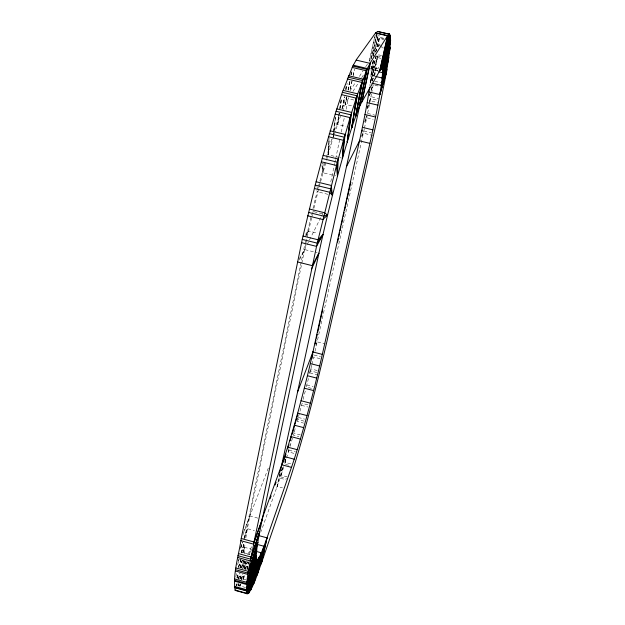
<?xml version="1.0" encoding="UTF-8"?>
<svg xmlns="http://www.w3.org/2000/svg" width="625" height="625" viewBox="0 0 625 625"><rect width="100%" height="100%" fill="white"/><g stroke="black" fill="none" stroke-linecap="round" stroke-linejoin="round"><path stroke-width="0.47" stroke-dasharray="3.12 2.34" d="M323.07 163.094L323.008 172.766L335.664 175.852M328.305 141.453L328.07 154.781L338.867 157.391M378.797 46.93L379.109 35.383M293.969 431.438L293.875 433.219L300.273 434.898M328.992 138.414L328.07 154.781L329.469 138.469M333.148 136.633L333.492 132.867M333.578 131.93L334.609 120.648M381.586 55.539L377.945 54.688L374.617 76.586M333.828 131.008L333.195 136.633L335.727 117.5M333.938 130.07L335.422 116.938M289.828 445.594L290.047 443.797M338.617 116.766L337.586 124.453L346.07 126.484M338.75 115.805L339.133 112.914M339.648 109.07L340.812 100.422M339.273 113.109L337.586 124.453L339.414 113.094M339.977 108.383L341.523 97.984M340.18 108.367L341.703 98.898M342.523 108.266L344.375 96.938M345.609 89.383L346.219 85.609M285.664 459.531L285.195 462.391L291.719 464.117M288.883 449.039L288.406 451.906L294.875 453.617M342.57 108.266L344.547 96.945M345.859 89.398L346.516 85.625M285.5 459.438L284.656 464.148L286.266 458.898M342.633 108.203L344.742 96.742M345.969 90.055L347.203 83.367M346.766 96.789L345.359 104.359L352.703 106.109M347.992 90.156L349.57 81.641M350.805 75.016L351.156 73.117M371.477 93.953L367.594 113.437L364.992 120.398M371.648 93.039L373.188 84.836L370.477 92.836M282.492 467.781L281.086 475.211L287.086 476.805M284.859 462.008L285.391 459.227M348.148 90.008L349.82 81.391M351.125 74.695L351.68 71.82M282.406 467.641L280.562 476.813L261.094 531.445M348.258 90.039L350 81.445M351.359 74.758L351.938 71.898M351.977 80.82L350.055 90.242L352.102 80.867M353.125 75.164L354.273 69.516M279.992 473.266L277.242 486.453L282.461 487.844M282.258 467.875L280.094 478.172L286.125 479.773M330.789 181.758L334.656 163.445M334.859 162.492L335.461 159.633M335.664 158.68L340.102 137.688M341.273 132.125L344.523 116.727M346.117 109.219L348.562 97.617M353.094 76.172L354.484 69.594M364.25 129.102L317.148 341.836L325.383 343.945M364.453 128.156L367.016 116.266M276.758 487.852L279.961 473.094M374.648 36.82L369.32 61.375L375.32 34.719M247.203 569.641L248.445 563.992M376.719 34.281L371.266 58.633L376.961 34.078M247.078 569.25L248.773 561.828M315 351.289L316.938 342.781M246.055 579.875L243.297 579.117L244.188 575.336M245.516 569.648L247.297 562.078M249.078 554.5L250.188 549.773M246.844 569.43L248.602 561.953M371.359 58.633L377.109 34.273M378.062 35.562L373.133 56.414L378.438 34.805M311.703 365.242L309.391 374.75M311.922 364.336L313.664 357.047L321.844 359.148M243.031 579.359L244.148 574.742M245.492 569.188L247.281 561.789M245.586 587.516L239.953 585.969L240.414 584.094M241.578 579.422L242.969 573.812M244.133 569.133L246.227 560.719L244.047 569.086M242.859 579.242L244.008 574.641M245.383 569.109L247.211 561.742M373.195 56.664L378.484 35.398M373.445 60.617L371.117 69.984L377.734 71.539M375.539 52.195L379.266 37.219L384 38.32M308.461 378.484L306.328 387.039L314.461 389.148M373.531 60.523L371.117 69.984L373.586 60.539M375.703 52.008L379.32 37.812L384.047 38.914M239.773 585.867L240.242 584M241.438 579.336L242.625 574.68M303.109 399.422L305.305 390.961M375.812 52.031L379.273 38.805L383.984 39.906M376.062 55.828L370.953 75.367L374.68 76.25M378.5 46.516L378.984 44.656L381.773 45.305M238.258 586.117L238.992 583.32M240.211 578.656L241.43 573.992M242.891 568.391L244.844 560.93M239.461 586.281L239.953 584.391M241.188 579.672L242.672 574M244.148 568.336L246.125 560.781M376.195 55.844L370.953 75.367L376.266 56.102M238.188 585.695L238.68 583.859M239.914 579.258L241.141 574.656M304.094 421.156L297.734 419.484L298.094 418.141M298.531 416.531L302.094 403.344L308.43 404.992M236.695 585.805L237.211 583.938M238.492 579.258L240.031 573.648M241.562 568.039L243.617 560.562M238 585.719L238.508 583.883M239.766 579.273L241.023 574.672M381.195 58.398L377.578 57.555L370.219 82.773L377.945 54.688M236.508 585.828L237.031 583.953M238.344 579.273L239.914 573.664M241.484 568.047L243.586 560.562L241.453 567.906M295.148 428.688L293.32 435.195L298.812 436.641M297.547 420.141L297.18 421.438L303.555 423.109M370.219 82.773L377.805 55.961L381.438 56.812M237.141 578.25L238.492 573.555M240.102 567.93L242.258 560.43M236.414 585.477L236.945 583.625M238.273 579L239.859 573.453M372.172 80.836L376.211 66.953L378.891 67.578M286.531 458.023L289.305 448.922M290.039 446.422L292.5 437.992M237.062 577.938L238.422 573.305M240.055 567.75L242.234 560.336M372.195 81.125L375.992 68.492L378.664 69.117M235.844 576.586L236.945 572.93M238.602 567.453L241.078 559.234M236.875 577.992L238.266 573.352M239.945 567.781L242.18 560.352M369.398 95.438L372.188 86.453M238.438 567.469L240.984 559.242M372.312 81.133L375.68 70.312L378.352 70.938M238.461 566.883L240.828 559.445M242.891 552.938L244.656 547.359L251.117 549.117M237.547 564.688L239.289 559.234M241.312 552.867L244.5 542.867M369.492 95.422L372.398 86.438M283.875 466.578L280.562 476.813L286.586 478.414M238.398 561.398L239 559.555M241.117 553.086L244.445 542.922M367.062 108.273L368.266 104.703M369.461 101.141L370.961 96.68L378.516 98.477M369.578 95.508L370.18 93.727M238.375 560.797L238.984 559M241.109 552.711L244.445 542.82M240.688 548.469L242.828 542.18M244.047 538.578L247.406 528.688L254.422 530.586M240.766 547.586L242.664 542.188M243.93 538.586L247.406 528.688L243.844 538.461M367.156 108.336L368.406 104.805M369.656 101.281L370.594 98.633L377.195 100.195M240.602 547.344L242.547 542.016M242.812 535.188L249.875 515.984L304.625 249.578A115.094 9.891 -76.3 0 1 305.93 243.32M367.242 108.5L368.539 105.062M368.867 104.203L370.164 100.766L377.695 102.555M243.633 532.203L268.602 467.289M364.781 121.438L367.172 115.523M315.75 345.219L316.797 342.68M243.297 579.117L245.102 574.812M361.664 135.938L363.844 131L371.227 132.766M364.734 122.117L366.695 117.75L373.203 119.305M309.984 370.594L310.836 368.891L317.18 370.523M239.953 585.969L240.766 584.344M299.391 259.945L306.789 245.289M307.039 244.789L321.086 216.969M321.484 216.18L322.82 213.531M361.648 136.602L363.367 133.188L372.586 135.398M299.367 258.648L304.625 249.578L317.125 252.695M305.086 236.805L308.617 230.953L317.617 233.188M309.383 372.477L310.367 370.859L319.422 373.195M352.961 91.438L358.625 82.547M361.711 77.688L363.258 75.266M349.977 90.938L355.742 82.062M359.414 76.414L363.086 70.766M365.711 66.734L368.336 62.695M305.727 234.797L308.617 230.953L304.422 234.773M378.938 45.609L383.57 46.695M381.562 47.578L383.414 48.008M370.672 66.836L378.641 68.711M370.625 68.633L377.93 70.352M374.734 81.281L380.891 82.727M374.938 85.25L379.312 86.281M353.75 100.008L348.328 98.719A115.094 9.891 -76.3 0 0 343.023 109.781M367.594 113.437L375.055 115.219M339.766 157.609L341.562 158.047M327.922 194.328L317.969 191.891L316.766 190.766M314.016 211.734L323.055 213.961M314.141 355.062L320.508 356.695M309.859 372.883L318.008 374.984M306.828 385.023L313.164 386.664M301.547 405.352L307.891 407.008M298.281 417.461L304.641 419.125M288.938 450.18L295.398 451.891M285.586 464.398L290.258 465.641M257.844 518.133L249.875 515.984A102.055 7.648 -75.1 0 0 245.789 538.367M244.414 552.93L249.875 554.414M247.852 554.172L249.734 554.68M316.945 186.359L317.625 190.047A122.875 10.57 -76.3 0 1 318.281 187.273M321.906 165.461L323.008 172.766L322.492 163.25M297.719 417.68L297.734 419.484M251.492 549.445A108.938 8.164 -75.1 0 1 249.656 553.789M245.477 561.758A108.938 8.164 -75.1 0 1 242.461 560.398M242.758 552.758A108.938 8.164 -75.1 0 1 244.078 542.719M244.789 538.336A108.938 8.164 -75.1 0 1 248.188 520.367L303.102 252.594A122.875 10.57 -76.3 0 1 305.812 239.766M306.633 236.008A122.875 10.57 -76.3 0 1 311.641 214.094M312.977 208.523A122.875 10.57 -76.3 0 1 317.336 190.945M318.516 186.359A122.875 10.57 -76.3 0 1 325.281 161.227M326.297 157.648A122.875 10.57 -76.3 0 1 331.906 138.625M334.43 130.547A122.875 10.57 -76.3 0 1 339.055 116.633M341.812 109.016A122.875 10.57 -76.3 0 1 346.672 97.164M372.617 61.5A108.672 8.125 -76.4 0 1 370.914 83.547M369.383 61.086A108.672 8.125 -76.4 0 1 370.469 59.695M251.539 546.766A102.055 7.648 -75.1 0 1 247.594 554.562M244.445 553.602A102.055 7.648 -75.1 0 1 245.117 543.148M306.125 242.414A115.094 9.891 -76.3 0 1 311.57 218.039M311.781 217.141A115.094 9.891 -76.3 0 1 312.422 214.422M312.641 213.516A115.094 9.891 -76.3 0 1 326.305 160.906M326.492 160.242A115.094 9.891 -76.3 0 1 340.523 116.211M370.969 68.117A101.805 7.609 -76.4 0 1 369.875 85.461M346.844 96.703L345.359 104.359L346.906 96.719M244.836 560.859L242.617 569.141L244.805 560.867M244.656 547.359L243.008 552.836L244.656 547.359"/><path stroke-width="0.94" d="M236.742 590.32L235.195 590.508C232.547 573.18 238.891 555.617 241.211 538.508L302.25 239.406L315.211 185.086L322.234 158.492L336.055 111.305L342.367 92.312L352.797 66.078L356.664 59.258L375.469 33.047L377.773 31.461M321.359 161.805L336.453 165.469L337.469 176.289L338.195 159.016L323.117 155.359M330.125 130.789L345.102 134.391L342.461 158.266L343.398 140.312L328.391 136.695M390.047 48.203L390.469 35.617L389.438 33.992L387.531 35.852L370.461 62.5L366.898 69.398L357 95.781L350.898 114.852L337.328 162.148L317.242 243.141L254.016 541.984C251.43 559.07 245.344 576.367 246.977 593.75L248.492 593.477C254.742 584.086 257.617 572.938 261.633 562.508L286.352 490.414C302.406 441.789 315.148 392.133 326.734 342.273L377.414 117.969L386.688 71.008L390.047 48.203L382.125 78L375.609 76.469M342.461 158.266L344.266 137.211L329.266 133.609M336.852 108.906L351.672 112.437L347.266 141.953L350.078 117.617L335.211 114.07M347.266 141.953L350.898 114.852L336.055 111.305M343.078 90.383L357.68 93.852L351.734 127.844L356.242 98.141L341.586 94.656M351.734 127.844L357 95.781L342.367 92.312M348.609 75.727L362.953 79.117L355.719 116.32L361.719 82.406L347.305 79M355.719 116.32L362.383 80.531L347.992 77.133M353.289 65.211L367.352 68.516L359.125 107.641L366.344 70.766L352.211 67.438M359.125 107.641L366.898 69.398L352.797 66.078M280.75 469.445L360.016 104.234M261.633 562.508L267 537.836L291.484 467.367A90.422 5.203 -75.5 0 0 322.32 354.391L369.906 143.375A101.891 6.453 -76.3 0 0 379.758 70.781L387.531 35.852L375.469 33.047M370.461 62.5L361.883 101.937A115.203 8.391 -76.2 0 0 318.914 253.141L262.266 519.328L253.586 544.148L240.797 540.68M261.5 520.336L281.758 464.789A90.359 6.133 -75.4 0 0 312.945 351.984L359.492 140.875A101.805 7.609 -76.4 0 0 369.641 87.156M315.156 343.82L315.992 340.016M316.414 338.117L317.25 334.312M317.672 332.406L322.711 309.578M337.609 242.039L338.453 238.234M338.875 236.328L339.711 232.523M340.133 230.625L340.969 226.82M341.391 224.914L342.859 218.258M343.281 216.352L344.117 212.547M344.539 210.648L345.383 206.844M345.797 204.938L346.641 201.133M347.055 199.234L350.836 182.109M258.039 572.609L263.961 546.25L257.562 544.508M261.125 563.93L267 537.836A102.141 6.484 -75.2 0 1 262.266 519.328L254.016 541.984L241.211 538.508M378.688 31.672L389.57 34.203L381.289 68.875L389.203 34.227L377.352 31.469M257.516 574.078L263.961 546.25L257.07 575.211M381.289 68.875L389.438 33.992M254.336 582.148L261.312 552.797L256.68 551.539M390.492 36.234L382.188 69.547L390.344 35.414M253.875 583.328L261.312 552.797L253.5 584.133M382.188 69.547L390.469 35.617M251.219 589.062L259.148 557.25L250.547 590.344M390.633 39.859L382.453 72.648L378.68 71.758M390.656 40.453L382.453 72.648L390.578 41.438M250.828 589.906L259.148 557.25M390.125 47.25L382.125 78L389.875 49.516M248.789 593.016L257.539 559.391L248.305 593.508M248.492 593.477L257.539 559.391M235.086 590.102L246.898 593.352L256.555 559.062L247.164 593.719L235.414 590.477M388.867 57.242L381.219 85.375L372.047 83.211M246.977 593.75L256.555 559.062M388.703 58.508L381.219 85.375L388.445 60.094M234.359 586.352L246.406 589.664L256.25 556.148L246.438 590.922L234.453 587.625M386.93 69.469L379.789 94.516L368.938 91.945M256.25 556.148L246.359 590.516L234.344 587.203M386.688 71.008L379.789 94.516L386.352 72.82M234.633 578.977L246.906 582.344L256.656 550.625L246.688 584.516L234.461 581.156M256.656 550.625L246.734 583.641L234.484 580.273M235.953 567.984L248.438 571.406L257.812 542.523L247.961 574.461L235.523 571.055M257.812 542.523L248.133 573.133L235.672 569.719M238.328 553.562L251 557.016L259.688 532.008L250.266 560.914L237.641 557.469M259.688 532.008L250.578 559.141L237.922 555.688M270.102 498.727L271.102 495.984M275.094 485L276.094 482.258M279.422 473.109L280.414 470.359M297.562 391.992L313.195 351.336M311.617 268.844L318.914 253.141L312.312 265.664L297.453 261.945M346.461 166.68L359.852 140.156M303.023 236.055L318.023 239.781L323.016 234.523L316.531 246.383L301.555 242.656M323.016 234.523L317.242 243.141L302.25 239.406M309.305 208.992L324.398 212.703L327.578 215.07L322.766 219.516L307.688 215.789M327.578 215.07L323.555 216.117L308.469 212.398M375.742 32.82L387.773 35.617L379.758 70.781L361.883 101.937L370.031 63.344L356.195 60.094M367.172 102.617L377.883 105.164M364.969 114.508L375.562 117.039M362.383 127.352L372.883 129.867M359.492 140.875L369.906 143.375M322.234 158.492L337.328 162.148L337.469 176.289M316.086 181.75L331.211 185.445L332.453 195.438L329.484 192.203L314.367 188.5M315.211 185.086L330.336 188.781L332.453 195.438M312.945 351.984L322.32 354.391M310.32 363.57L319.648 365.977M307.422 375.711L316.719 378.117M304.312 388.18L313.602 390.586M301.047 400.734L310.352 403.156M297.695 413.148L307.016 415.586M294.305 425.188L303.672 427.641M290.945 436.602L300.383 439.086M287.695 447.164L297.211 449.68M284.609 456.641L294.219 459.188M281.758 464.789L291.484 467.367M257.992 535.398L267 537.836M312.875 354.109A96.438 6.555 -75.4 0 1 311.805 358.789M297.703 414.445A96.438 6.555 -75.4 0 1 296.953 417.141M296.453 418.938A96.438 6.555 -75.4 0 1 294.953 424.258M294.703 425.133A96.438 6.555 -75.4 0 1 291.984 434.492M291.453 436.312A96.438 6.555 -75.4 0 1 290.109 440.781M288.5 446.055A96.438 6.555 -75.4 0 1 287.641 448.812M285.961 454.125A96.438 6.555 -75.4 0 1 283.266 462.281M362.289 130.023A108.672 8.125 -76.4 0 1 361.898 131.867"/></g></svg>
